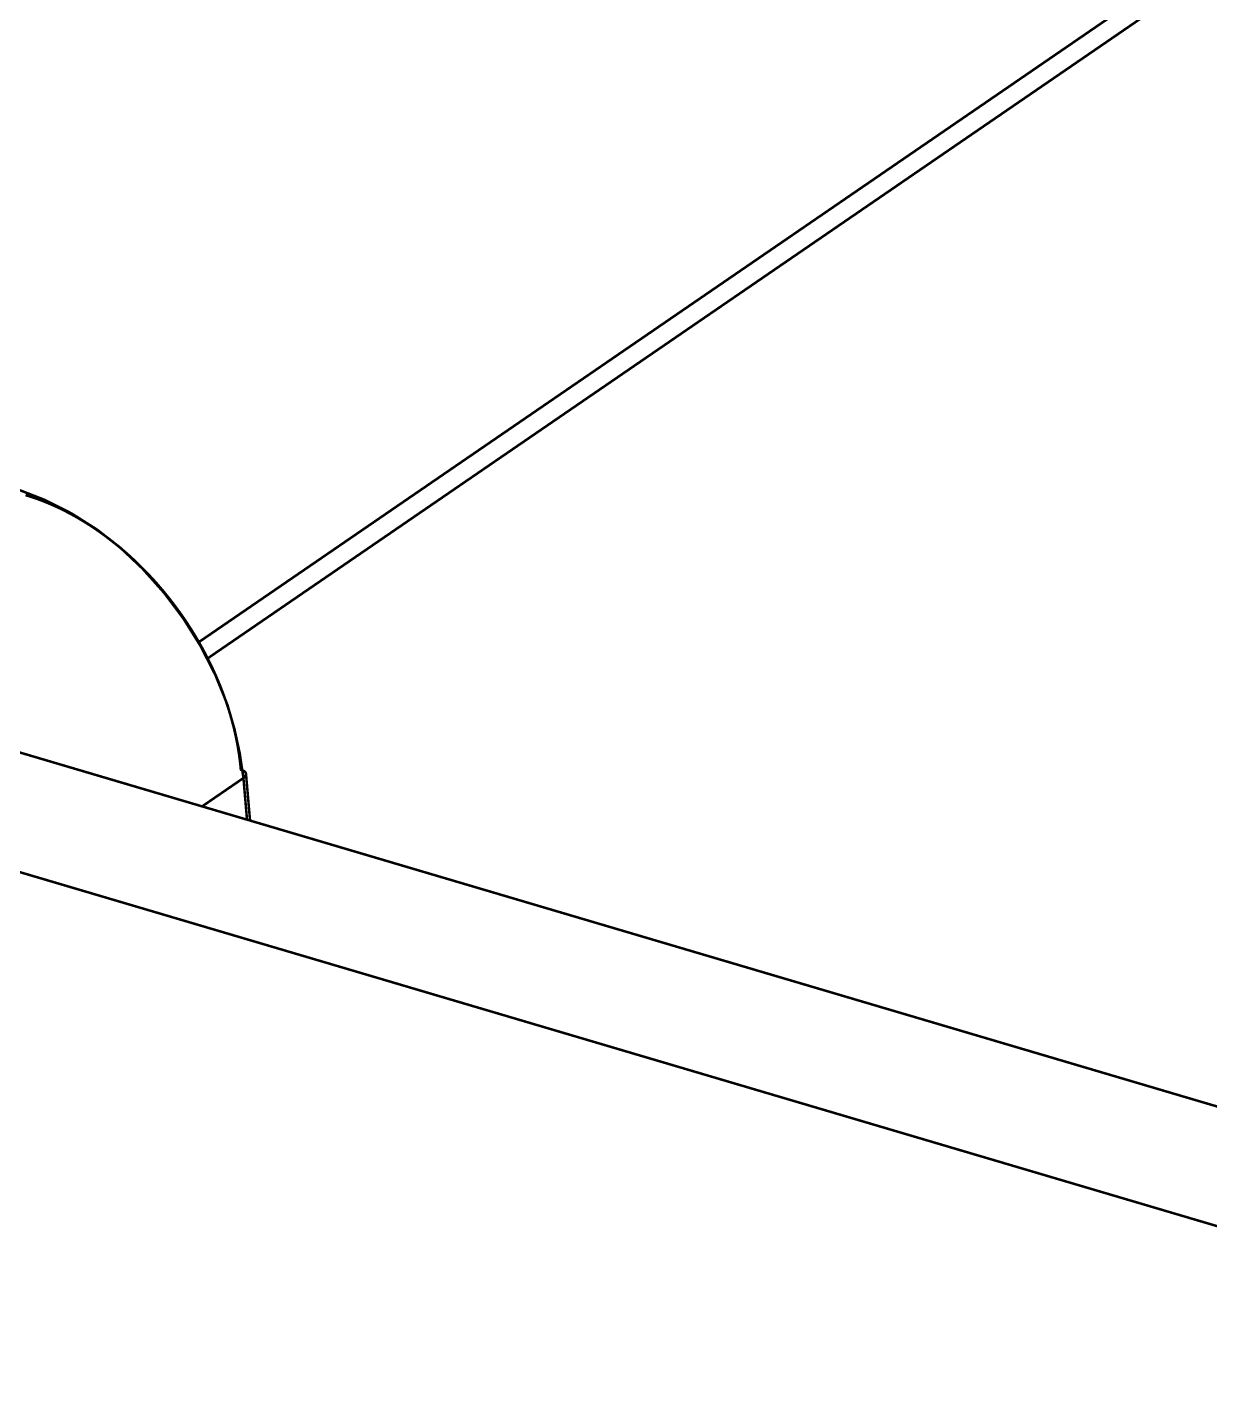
# Model space of a CAD drawing. Header units: inches. Extents: x 0 to 35.2, y -0.7 to 15.9.
# Drawn here: x 30.8073 to 31.0451, y 10.0325 to 10.3053 of the extents above; entities that cross this region are included whole.
import ezdxf

# ---------------------------------------------------------------- set-up
doc = ezdxf.new("R2010")
doc.units = ezdxf.units.IN
doc.header["$MEASUREMENT"] = 0
doc.layers.add('Dimensions', color=6, linetype='Continuous')

msp = doc.modelspace()

# ---------------------------------------------------------------- linework, layer by layer
at = {"layer": 'Dimensions'}
for points in [[(30.84182, 10.18176, 0.0005, 0.0005, 0), (31.16318, 10.40206, 0.0005, 0.0005, 0)], [(30.84359, 10.17849, 0.0005, 0.0005, 0), (31.16387, 10.39805, 0.0005, 0.0005, 0)], [(30.59769, 10.2211, 0.0005, 0.0005, 0), (32.35316, 9.70222, 0.0005, 0.0005, 0)], [(30.54467, 10.21273, 0.0005, 0.0005, 0), (32.35718, 9.67699, 0.0005, 0.0005, 0)], [(30.80526, 10.21251, 0.0005, 0.0005, -0.121638), (30.83049, 10.19652, 0.0005, 0.0005, 0)], [(30.80699, 10.21129, 0.0005, 0.0005, 0), (30.80761, 10.2111, 0.0005, 0.0005, 0)], [(30.80761, 10.2111, 0.0005, 0.0005, 0), (30.80824, 10.2109, 0.0005, 0.0005, 0)], [(30.80824, 10.2109, 0.0005, 0.0005, 0), (30.80886, 10.21069, 0.0005, 0.0005, 0)], [(30.80886, 10.21069, 0.0005, 0.0005, 0), (30.80949, 10.21047, 0.0005, 0.0005, 0)], [(30.80949, 10.21047, 0.0005, 0.0005, 0), (30.81011, 10.21024, 0.0005, 0.0005, 0)], [(30.81011, 10.21024, 0.0005, 0.0005, 0), (30.81074, 10.20999, 0.0005, 0.0005, 0)], [(30.81074, 10.20999, 0.0005, 0.0005, 0), (30.81136, 10.20974, 0.0005, 0.0005, 0)], [(30.81136, 10.20974, 0.0005, 0.0005, 0), (30.81198, 10.20948, 0.0005, 0.0005, 0)], [(30.81198, 10.20948, 0.0005, 0.0005, 0), (30.81261, 10.20921, 0.0005, 0.0005, 0)], [(30.81261, 10.20921, 0.0005, 0.0005, 0), (30.81323, 10.20892, 0.0005, 0.0005, 0)], [(30.81323, 10.20892, 0.0005, 0.0005, 0), (30.81386, 10.20863, 0.0005, 0.0005, 0)], [(30.81386, 10.20863, 0.0005, 0.0005, 0), (30.81448, 10.20833, 0.0005, 0.0005, 0)], [(30.81448, 10.20833, 0.0005, 0.0005, 0), (30.8151, 10.20801, 0.0005, 0.0005, 0)], [(30.8151, 10.20801, 0.0005, 0.0005, 0), (30.81572, 10.20769, 0.0005, 0.0005, 0)], [(30.81572, 10.20769, 0.0005, 0.0005, 0), (30.81634, 10.20736, 0.0005, 0.0005, 0)], [(30.81634, 10.20736, 0.0005, 0.0005, 0), (30.81695, 10.20702, 0.0005, 0.0005, 0)], [(30.81695, 10.20702, 0.0005, 0.0005, 0), (30.81757, 10.20666, 0.0005, 0.0005, 0)], [(30.81757, 10.20666, 0.0005, 0.0005, 0), (30.81818, 10.2063, 0.0005, 0.0005, 0)], [(30.81818, 10.2063, 0.0005, 0.0005, 0), (30.8188, 10.20593, 0.0005, 0.0005, 0)], [(30.8188, 10.20593, 0.0005, 0.0005, 0), (30.81941, 10.20555, 0.0005, 0.0005, 0)], [(30.81941, 10.20555, 0.0005, 0.0005, 0), (30.82001, 10.20516, 0.0005, 0.0005, 0)], [(30.82001, 10.20516, 0.0005, 0.0005, 0), (30.82062, 10.20476, 0.0005, 0.0005, 0)], [(30.82062, 10.20476, 0.0005, 0.0005, 0), (30.82122, 10.20435, 0.0005, 0.0005, 0)], [(30.82122, 10.20435, 0.0005, 0.0005, 0), (30.82182, 10.20394, 0.0005, 0.0005, 0)], [(30.82182, 10.20394, 0.0005, 0.0005, 0), (30.82242, 10.20351, 0.0005, 0.0005, 0)], [(30.82242, 10.20351, 0.0005, 0.0005, 0), (30.82301, 10.20308, 0.0005, 0.0005, 0)], [(30.82301, 10.20308, 0.0005, 0.0005, 0), (30.82361, 10.20263, 0.0005, 0.0005, 0)], [(30.82361, 10.20263, 0.0005, 0.0005, 0), (30.82419, 10.20218, 0.0005, 0.0005, 0)], [(30.82419, 10.20218, 0.0005, 0.0005, 0), (30.82478, 10.20172, 0.0005, 0.0005, 0)], [(30.82478, 10.20172, 0.0005, 0.0005, 0), (30.82536, 10.20125, 0.0005, 0.0005, 0)], [(30.82536, 10.20125, 0.0005, 0.0005, 0), (30.82594, 10.20077, 0.0005, 0.0005, 0)], [(30.82594, 10.20077, 0.0005, 0.0005, 0), (30.82651, 10.20029, 0.0005, 0.0005, 0)], [(30.82651, 10.20029, 0.0005, 0.0005, 0), (30.82708, 10.1998, 0.0005, 0.0005, 0)], [(30.82708, 10.1998, 0.0005, 0.0005, 0), (30.82765, 10.1993, 0.0005, 0.0005, 0)], [(30.82765, 10.1993, 0.0005, 0.0005, 0), (30.82821, 10.19879, 0.0005, 0.0005, 0)], [(30.82821, 10.19879, 0.0005, 0.0005, 0), (30.82877, 10.19827, 0.0005, 0.0005, 0)], [(30.82877, 10.19827, 0.0005, 0.0005, 0), (30.82932, 10.19775, 0.0005, 0.0005, 0)], [(30.82932, 10.19775, 0.0005, 0.0005, 0), (30.82987, 10.19722, 0.0005, 0.0005, 0)], [(30.82987, 10.19722, 0.0005, 0.0005, 0), (30.83041, 10.19668, 0.0005, 0.0005, 0)], [(30.83041, 10.19668, 0.0005, 0.0005, 0), (30.83095, 10.19613, 0.0005, 0.0005, 0)], [(30.83049, 10.19652, 0.0005, 0.0005, -0.107077), (30.84756, 10.16919, 0.0005, 0.0005, 0)], [(30.83095, 10.19613, 0.0005, 0.0005, 0), (30.83149, 10.19558, 0.0005, 0.0005, 0)], [(30.83149, 10.19558, 0.0005, 0.0005, 0), (30.83201, 10.19502, 0.0005, 0.0005, 0)], [(30.83201, 10.19502, 0.0005, 0.0005, 0), (30.83254, 10.19445, 0.0005, 0.0005, 0)], [(30.83254, 10.19445, 0.0005, 0.0005, 0), (30.83306, 10.19388, 0.0005, 0.0005, 0)], [(30.83306, 10.19388, 0.0005, 0.0005, 0), (30.83357, 10.1933, 0.0005, 0.0005, 0)], [(30.83357, 10.1933, 0.0005, 0.0005, 0), (30.83407, 10.19272, 0.0005, 0.0005, 0)], [(30.83407, 10.19272, 0.0005, 0.0005, 0), (30.83458, 10.19212, 0.0005, 0.0005, 0)], [(30.83458, 10.19212, 0.0005, 0.0005, 0), (30.83507, 10.19153, 0.0005, 0.0005, 0)], [(30.83507, 10.19153, 0.0005, 0.0005, 0), (30.83556, 10.19092, 0.0005, 0.0005, 0)], [(30.83556, 10.19092, 0.0005, 0.0005, 0), (30.83604, 10.19031, 0.0005, 0.0005, 0)], [(30.83604, 10.19031, 0.0005, 0.0005, 0), (30.83652, 10.1897, 0.0005, 0.0005, 0)], [(30.83652, 10.1897, 0.0005, 0.0005, 0), (30.83699, 10.18908, 0.0005, 0.0005, 0)], [(30.83699, 10.18908, 0.0005, 0.0005, 0), (30.83745, 10.18845, 0.0005, 0.0005, 0)], [(30.83745, 10.18845, 0.0005, 0.0005, 0), (30.83791, 10.18782, 0.0005, 0.0005, 0)], [(30.83791, 10.18782, 0.0005, 0.0005, 0), (30.83836, 10.18719, 0.0005, 0.0005, 0)], [(30.83836, 10.18719, 0.0005, 0.0005, 0), (30.83881, 10.18655, 0.0005, 0.0005, 0)], [(30.83881, 10.18655, 0.0005, 0.0005, 0), (30.83924, 10.1859, 0.0005, 0.0005, 0)], [(30.83924, 10.1859, 0.0005, 0.0005, 0), (30.83967, 10.18525, 0.0005, 0.0005, 0)], [(30.83967, 10.18525, 0.0005, 0.0005, 0), (30.8401, 10.1846, 0.0005, 0.0005, 0)], [(30.8401, 10.1846, 0.0005, 0.0005, 0), (30.84051, 10.18394, 0.0005, 0.0005, 0)], [(30.84051, 10.18394, 0.0005, 0.0005, 0), (30.84092, 10.18328, 0.0005, 0.0005, 0)], [(30.84092, 10.18328, 0.0005, 0.0005, 0), (30.84132, 10.18262, 0.0005, 0.0005, 0)], [(30.84132, 10.18262, 0.0005, 0.0005, 0), (30.84171, 10.18195, 0.0005, 0.0005, 0)], [(30.84171, 10.18195, 0.0005, 0.0005, 0), (30.8421, 10.18127, 0.0005, 0.0005, 0)], [(30.8421, 10.18127, 0.0005, 0.0005, 0), (30.84248, 10.1806, 0.0005, 0.0005, 0)], [(30.84248, 10.1806, 0.0005, 0.0005, 0), (30.84285, 10.17992, 0.0005, 0.0005, 0)], [(30.84285, 10.17992, 0.0005, 0.0005, 0), (30.84321, 10.17924, 0.0005, 0.0005, 0)], [(30.84321, 10.17924, 0.0005, 0.0005, 0), (30.84356, 10.17855, 0.0005, 0.0005, 0)], [(30.84356, 10.17855, 0.0005, 0.0005, 0), (30.84391, 10.17786, 0.0005, 0.0005, 0)], [(30.84391, 10.17786, 0.0005, 0.0005, 0), (30.84425, 10.17717, 0.0005, 0.0005, 0)], [(30.84425, 10.17717, 0.0005, 0.0005, 0), (30.84458, 10.17648, 0.0005, 0.0005, 0)], [(30.84458, 10.17648, 0.0005, 0.0005, 0), (30.8449, 10.17578, 0.0005, 0.0005, 0)], [(30.8449, 10.17578, 0.0005, 0.0005, 0), (30.84521, 10.17509, 0.0005, 0.0005, 0)], [(30.84521, 10.17509, 0.0005, 0.0005, 0), (30.84552, 10.17439, 0.0005, 0.0005, 0)], [(30.84552, 10.17439, 0.0005, 0.0005, 0), (30.84581, 10.17369, 0.0005, 0.0005, 0)], [(30.84581, 10.17369, 0.0005, 0.0005, 0), (30.8461, 10.17299, 0.0005, 0.0005, 0)], [(30.8461, 10.17299, 0.0005, 0.0005, 0), (30.84638, 10.17228, 0.0005, 0.0005, 0)], [(30.84638, 10.17228, 0.0005, 0.0005, 0), (30.84665, 10.17158, 0.0005, 0.0005, 0)], [(30.84665, 10.17158, 0.0005, 0.0005, 0), (30.84691, 10.17087, 0.0005, 0.0005, 0)], [(30.84691, 10.17087, 0.0005, 0.0005, 0), (30.84716, 10.17017, 0.0005, 0.0005, 0)], [(30.84716, 10.17017, 0.0005, 0.0005, 0), (30.8474, 10.16946, 0.0005, 0.0005, 0)], [(30.8474, 10.16946, 0.0005, 0.0005, 0), (30.84764, 10.16875, 0.0005, 0.0005, 0)], [(30.84756, 10.16919, 0.0005, 0.0005, -0.050697), (30.85078, 10.15444, 0.0005, 0.0005, 0)], [(30.84764, 10.16875, 0.0005, 0.0005, 0), (30.84786, 10.16804, 0.0005, 0.0005, 0)], [(30.84786, 10.16804, 0.0005, 0.0005, 0), (30.84808, 10.16734, 0.0005, 0.0005, 0)], [(30.84808, 10.16734, 0.0005, 0.0005, 0), (30.84828, 10.16663, 0.0005, 0.0005, 0)], [(30.84828, 10.16663, 0.0005, 0.0005, 0), (30.84848, 10.16592, 0.0005, 0.0005, 0)], [(30.84848, 10.16592, 0.0005, 0.0005, 0), (30.84867, 10.16521, 0.0005, 0.0005, 0)], [(30.84867, 10.16521, 0.0005, 0.0005, 0), (30.84885, 10.16451, 0.0005, 0.0005, 0)], [(30.84885, 10.16451, 0.0005, 0.0005, 0), (30.84902, 10.1638, 0.0005, 0.0005, 0)], [(30.84902, 10.1638, 0.0005, 0.0005, 0), (30.84918, 10.1631, 0.0005, 0.0005, 0)], [(30.84918, 10.1631, 0.0005, 0.0005, 0), (30.84933, 10.16239, 0.0005, 0.0005, 0)], [(30.84933, 10.16239, 0.0005, 0.0005, 0), (30.84947, 10.16169, 0.0005, 0.0005, 0)], [(30.84947, 10.16169, 0.0005, 0.0005, 0), (30.8496, 10.16099, 0.0005, 0.0005, 0)], [(30.8496, 10.16099, 0.0005, 0.0005, 0), (30.84972, 10.16029, 0.0005, 0.0005, 0)], [(30.84972, 10.16029, 0.0005, 0.0005, 0), (30.84984, 10.15959, 0.0005, 0.0005, 0)], [(30.84984, 10.15959, 0.0005, 0.0005, 0), (30.84994, 10.15889, 0.0005, 0.0005, 0)], [(30.84994, 10.15889, 0.0005, 0.0005, 0), (30.85003, 10.1582, 0.0005, 0.0005, 0)], [(30.85003, 10.1582, 0.0005, 0.0005, 0), (30.85012, 10.15751, 0.0005, 0.0005, 0)], [(30.85012, 10.15751, 0.0005, 0.0005, 0), (30.85019, 10.15682, 0.0005, 0.0005, 0)], [(30.85019, 10.15682, 0.0005, 0.0005, 0), (30.85025, 10.15613, 0.0005, 0.0005, 0)], [(30.85025, 10.15613, 0.0005, 0.0005, -0.033216), (30.85082, 10.15589, 0.0005, 0.0005, 0)], [(30.8513, 10.1552, 0.0005, 0.0005, -0.217552), (30.85078, 10.15444, 0.0005, 0.0005, 0)], [(30.85082, 10.15589, 0.0005, 0.0005, -0.123426), (30.85119, 10.15557, 0.0005, 0.0005, 0)], [(30.85119, 10.15557, 0.0005, 0.0005, -0.150958), (30.8513, 10.1552, 0.0005, 0.0005, 0)], [(30.8513, 10.15526, 0.0005, 0.0005, 0), (30.85211, 10.1459, 0.0005, 0.0005, 0)], [(30.84248, 10.14875, 0.0005, 0.0005, 0), (30.85078, 10.15444, 0.0005, 0.0005, 0)], [(30.85078, 10.15444, 0.0005, 0.0005, 0), (30.8515, 10.14608, 0.0005, 0.0005, 0)]]:
    msp.add_lwpolyline(points, format="xyseb", dxfattribs=at)
for points in [[(30.80749, 10.2111, 0.00025, 0.00025, 1), (30.80774, 10.2111, 0.00025, 0.00025, 1)], [(30.80749, 10.2111, 0.00025, 0.00025, 1), (30.80774, 10.2111, 0.00025, 0.00025, 1)], [(30.80811, 10.2109, 0.00025, 0.00025, 1), (30.80836, 10.2109, 0.00025, 0.00025, 1)], [(30.80811, 10.2109, 0.00025, 0.00025, 1), (30.80836, 10.2109, 0.00025, 0.00025, 1)], [(30.80874, 10.21069, 0.00025, 0.00025, 1), (30.80899, 10.21069, 0.00025, 0.00025, 1)], [(30.80874, 10.21069, 0.00025, 0.00025, 1), (30.80899, 10.21069, 0.00025, 0.00025, 1)], [(30.80936, 10.21047, 0.00025, 0.00025, 1), (30.80961, 10.21047, 0.00025, 0.00025, 1)], [(30.80936, 10.21047, 0.00025, 0.00025, 1), (30.80961, 10.21047, 0.00025, 0.00025, 1)], [(30.80999, 10.21024, 0.00025, 0.00025, 1), (30.81024, 10.21024, 0.00025, 0.00025, 1)], [(30.80999, 10.21024, 0.00025, 0.00025, 1), (30.81024, 10.21024, 0.00025, 0.00025, 1)], [(30.81061, 10.20999, 0.00025, 0.00025, 1), (30.81086, 10.20999, 0.00025, 0.00025, 1)], [(30.81061, 10.20999, 0.00025, 0.00025, 1), (30.81086, 10.20999, 0.00025, 0.00025, 1)], [(30.81123, 10.20974, 0.00025, 0.00025, 1), (30.81149, 10.20974, 0.00025, 0.00025, 1)], [(30.81123, 10.20974, 0.00025, 0.00025, 1), (30.81149, 10.20974, 0.00025, 0.00025, 1)], [(30.81186, 10.20948, 0.00025, 0.00025, 1), (30.81211, 10.20948, 0.00025, 0.00025, 1)], [(30.81186, 10.20948, 0.00025, 0.00025, 1), (30.81211, 10.20948, 0.00025, 0.00025, 1)], [(30.81248, 10.20921, 0.00025, 0.00025, 1), (30.81273, 10.20921, 0.00025, 0.00025, 1)], [(30.81248, 10.20921, 0.00025, 0.00025, 1), (30.81273, 10.20921, 0.00025, 0.00025, 1)], [(30.81311, 10.20892, 0.00025, 0.00025, 1), (30.81336, 10.20892, 0.00025, 0.00025, 1)], [(30.81311, 10.20892, 0.00025, 0.00025, 1), (30.81336, 10.20892, 0.00025, 0.00025, 1)], [(30.81373, 10.20863, 0.00025, 0.00025, 1), (30.81398, 10.20863, 0.00025, 0.00025, 1)], [(30.81373, 10.20863, 0.00025, 0.00025, 1), (30.81398, 10.20863, 0.00025, 0.00025, 1)], [(30.81435, 10.20833, 0.00025, 0.00025, 1), (30.8146, 10.20833, 0.00025, 0.00025, 1)], [(30.81435, 10.20833, 0.00025, 0.00025, 1), (30.8146, 10.20833, 0.00025, 0.00025, 1)], [(30.81497, 10.20801, 0.00025, 0.00025, 1), (30.81522, 10.20801, 0.00025, 0.00025, 1)], [(30.81497, 10.20801, 0.00025, 0.00025, 1), (30.81522, 10.20801, 0.00025, 0.00025, 1)], [(30.81559, 10.20769, 0.00025, 0.00025, 1), (30.81584, 10.20769, 0.00025, 0.00025, 1)], [(30.81559, 10.20769, 0.00025, 0.00025, 1), (30.81584, 10.20769, 0.00025, 0.00025, 1)], [(30.81621, 10.20736, 0.00025, 0.00025, 1), (30.81646, 10.20736, 0.00025, 0.00025, 1)], [(30.81621, 10.20736, 0.00025, 0.00025, 1), (30.81646, 10.20736, 0.00025, 0.00025, 1)], [(30.81683, 10.20702, 0.00025, 0.00025, 1), (30.81708, 10.20702, 0.00025, 0.00025, 1)], [(30.81683, 10.20702, 0.00025, 0.00025, 1), (30.81708, 10.20702, 0.00025, 0.00025, 1)], [(30.81744, 10.20666, 0.00025, 0.00025, 1), (30.81769, 10.20666, 0.00025, 0.00025, 1)], [(30.81744, 10.20666, 0.00025, 0.00025, 1), (30.81769, 10.20666, 0.00025, 0.00025, 1)], [(30.81806, 10.2063, 0.00025, 0.00025, 1), (30.81831, 10.2063, 0.00025, 0.00025, 1)], [(30.81806, 10.2063, 0.00025, 0.00025, 1), (30.81831, 10.2063, 0.00025, 0.00025, 1)], [(30.81867, 10.20593, 0.00025, 0.00025, 1), (30.81892, 10.20593, 0.00025, 0.00025, 1)], [(30.81867, 10.20593, 0.00025, 0.00025, 1), (30.81892, 10.20593, 0.00025, 0.00025, 1)], [(30.81928, 10.20555, 0.00025, 0.00025, 1), (30.81953, 10.20555, 0.00025, 0.00025, 1)], [(30.81928, 10.20555, 0.00025, 0.00025, 1), (30.81953, 10.20555, 0.00025, 0.00025, 1)], [(30.81989, 10.20516, 0.00025, 0.00025, 1), (30.82014, 10.20516, 0.00025, 0.00025, 1)], [(30.81989, 10.20516, 0.00025, 0.00025, 1), (30.82014, 10.20516, 0.00025, 0.00025, 1)], [(30.82049, 10.20476, 0.00025, 0.00025, 1), (30.82074, 10.20476, 0.00025, 0.00025, 1)], [(30.82049, 10.20476, 0.00025, 0.00025, 1), (30.82074, 10.20476, 0.00025, 0.00025, 1)], [(30.8211, 10.20435, 0.00025, 0.00025, 1), (30.82135, 10.20435, 0.00025, 0.00025, 1)], [(30.8211, 10.20435, 0.00025, 0.00025, 1), (30.82135, 10.20435, 0.00025, 0.00025, 1)], [(30.8217, 10.20394, 0.00025, 0.00025, 1), (30.82195, 10.20394, 0.00025, 0.00025, 1)], [(30.8217, 10.20394, 0.00025, 0.00025, 1), (30.82195, 10.20394, 0.00025, 0.00025, 1)], [(30.82229, 10.20351, 0.00025, 0.00025, 1), (30.82254, 10.20351, 0.00025, 0.00025, 1)], [(30.82229, 10.20351, 0.00025, 0.00025, 1), (30.82254, 10.20351, 0.00025, 0.00025, 1)], [(30.82289, 10.20308, 0.00025, 0.00025, 1), (30.82314, 10.20308, 0.00025, 0.00025, 1)], [(30.82289, 10.20308, 0.00025, 0.00025, 1), (30.82314, 10.20308, 0.00025, 0.00025, 1)], [(30.82348, 10.20263, 0.00025, 0.00025, 1), (30.82373, 10.20263, 0.00025, 0.00025, 1)], [(30.82348, 10.20263, 0.00025, 0.00025, 1), (30.82373, 10.20263, 0.00025, 0.00025, 1)], [(30.82407, 10.20218, 0.00025, 0.00025, 1), (30.82432, 10.20218, 0.00025, 0.00025, 1)], [(30.82407, 10.20218, 0.00025, 0.00025, 1), (30.82432, 10.20218, 0.00025, 0.00025, 1)], [(30.82465, 10.20172, 0.00025, 0.00025, 1), (30.8249, 10.20172, 0.00025, 0.00025, 1)], [(30.82465, 10.20172, 0.00025, 0.00025, 1), (30.8249, 10.20172, 0.00025, 0.00025, 1)], [(30.82524, 10.20125, 0.00025, 0.00025, 1), (30.82549, 10.20125, 0.00025, 0.00025, 1)], [(30.82524, 10.20125, 0.00025, 0.00025, 1), (30.82549, 10.20125, 0.00025, 0.00025, 1)], [(30.82581, 10.20077, 0.00025, 0.00025, 1), (30.82606, 10.20077, 0.00025, 0.00025, 1)], [(30.82581, 10.20077, 0.00025, 0.00025, 1), (30.82606, 10.20077, 0.00025, 0.00025, 1)], [(30.82639, 10.20029, 0.00025, 0.00025, 1), (30.82664, 10.20029, 0.00025, 0.00025, 1)], [(30.82639, 10.20029, 0.00025, 0.00025, 1), (30.82664, 10.20029, 0.00025, 0.00025, 1)], [(30.82696, 10.1998, 0.00025, 0.00025, 1), (30.82721, 10.1998, 0.00025, 0.00025, 1)], [(30.82696, 10.1998, 0.00025, 0.00025, 1), (30.82721, 10.1998, 0.00025, 0.00025, 1)], [(30.82752, 10.1993, 0.00025, 0.00025, 1), (30.82777, 10.1993, 0.00025, 0.00025, 1)], [(30.82752, 10.1993, 0.00025, 0.00025, 1), (30.82777, 10.1993, 0.00025, 0.00025, 1)], [(30.82809, 10.19879, 0.00025, 0.00025, 1), (30.82834, 10.19879, 0.00025, 0.00025, 1)], [(30.82809, 10.19879, 0.00025, 0.00025, 1), (30.82834, 10.19879, 0.00025, 0.00025, 1)], [(30.82864, 10.19827, 0.00025, 0.00025, 1), (30.82889, 10.19827, 0.00025, 0.00025, 1)], [(30.82864, 10.19827, 0.00025, 0.00025, 1), (30.82889, 10.19827, 0.00025, 0.00025, 1)], [(30.8292, 10.19775, 0.00025, 0.00025, 1), (30.82945, 10.19775, 0.00025, 0.00025, 1)], [(30.8292, 10.19775, 0.00025, 0.00025, 1), (30.82945, 10.19775, 0.00025, 0.00025, 1)], [(30.82974, 10.19722, 0.00025, 0.00025, 1), (30.82999, 10.19722, 0.00025, 0.00025, 1)], [(30.82974, 10.19722, 0.00025, 0.00025, 1), (30.82999, 10.19722, 0.00025, 0.00025, 1)], [(30.83029, 10.19668, 0.00025, 0.00025, 1), (30.83054, 10.19668, 0.00025, 0.00025, 1)], [(30.83029, 10.19668, 0.00025, 0.00025, 1), (30.83054, 10.19668, 0.00025, 0.00025, 1)], [(30.83037, 10.19652, 0.00025, 0.00025, 1), (30.83062, 10.19652, 0.00025, 0.00025, 1)], [(30.83037, 10.19652, 0.00025, 0.00025, 1), (30.83062, 10.19652, 0.00025, 0.00025, 1)], [(30.83083, 10.19613, 0.00025, 0.00025, 1), (30.83108, 10.19613, 0.00025, 0.00025, 1)], [(30.83083, 10.19613, 0.00025, 0.00025, 1), (30.83108, 10.19613, 0.00025, 0.00025, 1)], [(30.83136, 10.19558, 0.00025, 0.00025, 1), (30.83161, 10.19558, 0.00025, 0.00025, 1)], [(30.83136, 10.19558, 0.00025, 0.00025, 1), (30.83161, 10.19558, 0.00025, 0.00025, 1)], [(30.83189, 10.19502, 0.00025, 0.00025, 1), (30.83214, 10.19502, 0.00025, 0.00025, 1)], [(30.83189, 10.19502, 0.00025, 0.00025, 1), (30.83214, 10.19502, 0.00025, 0.00025, 1)], [(30.83241, 10.19445, 0.00025, 0.00025, 1), (30.83266, 10.19445, 0.00025, 0.00025, 1)], [(30.83241, 10.19445, 0.00025, 0.00025, 1), (30.83266, 10.19445, 0.00025, 0.00025, 1)], [(30.83293, 10.19388, 0.00025, 0.00025, 1), (30.83318, 10.19388, 0.00025, 0.00025, 1)], [(30.83293, 10.19388, 0.00025, 0.00025, 1), (30.83318, 10.19388, 0.00025, 0.00025, 1)], [(30.83344, 10.1933, 0.00025, 0.00025, 1), (30.83369, 10.1933, 0.00025, 0.00025, 1)], [(30.83344, 10.1933, 0.00025, 0.00025, 1), (30.83369, 10.1933, 0.00025, 0.00025, 1)], [(30.83395, 10.19272, 0.00025, 0.00025, 1), (30.8342, 10.19272, 0.00025, 0.00025, 1)], [(30.83395, 10.19272, 0.00025, 0.00025, 1), (30.8342, 10.19272, 0.00025, 0.00025, 1)], [(30.83445, 10.19212, 0.00025, 0.00025, 1), (30.8347, 10.19212, 0.00025, 0.00025, 1)], [(30.83445, 10.19212, 0.00025, 0.00025, 1), (30.8347, 10.19212, 0.00025, 0.00025, 1)], [(30.83495, 10.19153, 0.00025, 0.00025, 1), (30.8352, 10.19153, 0.00025, 0.00025, 1)], [(30.83495, 10.19153, 0.00025, 0.00025, 1), (30.8352, 10.19153, 0.00025, 0.00025, 1)], [(30.83544, 10.19092, 0.00025, 0.00025, 1), (30.83569, 10.19092, 0.00025, 0.00025, 1)], [(30.83544, 10.19092, 0.00025, 0.00025, 1), (30.83569, 10.19092, 0.00025, 0.00025, 1)], [(30.83592, 10.19031, 0.00025, 0.00025, 1), (30.83617, 10.19031, 0.00025, 0.00025, 1)], [(30.83592, 10.19031, 0.00025, 0.00025, 1), (30.83617, 10.19031, 0.00025, 0.00025, 1)], [(30.8364, 10.1897, 0.00025, 0.00025, 1), (30.83665, 10.1897, 0.00025, 0.00025, 1)], [(30.8364, 10.1897, 0.00025, 0.00025, 1), (30.83665, 10.1897, 0.00025, 0.00025, 1)], [(30.83687, 10.18908, 0.00025, 0.00025, 1), (30.83712, 10.18908, 0.00025, 0.00025, 1)], [(30.83687, 10.18908, 0.00025, 0.00025, 1), (30.83712, 10.18908, 0.00025, 0.00025, 1)], [(30.83733, 10.18845, 0.00025, 0.00025, 1), (30.83758, 10.18845, 0.00025, 0.00025, 1)], [(30.83733, 10.18845, 0.00025, 0.00025, 1), (30.83758, 10.18845, 0.00025, 0.00025, 1)], [(30.83779, 10.18782, 0.00025, 0.00025, 1), (30.83804, 10.18782, 0.00025, 0.00025, 1)], [(30.83779, 10.18782, 0.00025, 0.00025, 1), (30.83804, 10.18782, 0.00025, 0.00025, 1)], [(30.83824, 10.18719, 0.00025, 0.00025, 1), (30.83849, 10.18719, 0.00025, 0.00025, 1)], [(30.83824, 10.18719, 0.00025, 0.00025, 1), (30.83849, 10.18719, 0.00025, 0.00025, 1)], [(30.83868, 10.18655, 0.00025, 0.00025, 1), (30.83893, 10.18655, 0.00025, 0.00025, 1)], [(30.83868, 10.18655, 0.00025, 0.00025, 1), (30.83893, 10.18655, 0.00025, 0.00025, 1)], [(30.83912, 10.1859, 0.00025, 0.00025, 1), (30.83937, 10.1859, 0.00025, 0.00025, 1)], [(30.83912, 10.1859, 0.00025, 0.00025, 1), (30.83937, 10.1859, 0.00025, 0.00025, 1)], [(30.83955, 10.18525, 0.00025, 0.00025, 1), (30.8398, 10.18525, 0.00025, 0.00025, 1)], [(30.83955, 10.18525, 0.00025, 0.00025, 1), (30.8398, 10.18525, 0.00025, 0.00025, 1)], [(30.83997, 10.1846, 0.00025, 0.00025, 1), (30.84022, 10.1846, 0.00025, 0.00025, 1)], [(30.83997, 10.1846, 0.00025, 0.00025, 1), (30.84022, 10.1846, 0.00025, 0.00025, 1)], [(30.84039, 10.18394, 0.00025, 0.00025, 1), (30.84064, 10.18394, 0.00025, 0.00025, 1)], [(30.84039, 10.18394, 0.00025, 0.00025, 1), (30.84064, 10.18394, 0.00025, 0.00025, 1)], [(30.84079, 10.18328, 0.00025, 0.00025, 1), (30.84105, 10.18328, 0.00025, 0.00025, 1)], [(30.84079, 10.18328, 0.00025, 0.00025, 1), (30.84105, 10.18328, 0.00025, 0.00025, 1)], [(30.8412, 10.18262, 0.00025, 0.00025, 1), (30.84145, 10.18262, 0.00025, 0.00025, 1)], [(30.8412, 10.18262, 0.00025, 0.00025, 1), (30.84145, 10.18262, 0.00025, 0.00025, 1)], [(30.84159, 10.18195, 0.00025, 0.00025, 1), (30.84184, 10.18195, 0.00025, 0.00025, 1)], [(30.84159, 10.18195, 0.00025, 0.00025, 1), (30.84184, 10.18195, 0.00025, 0.00025, 1)], [(30.8417, 10.18176, 0.00025, 0.00025, 1), (30.84195, 10.18176, 0.00025, 0.00025, 1)], [(30.84197, 10.18127, 0.00025, 0.00025, 1), (30.84222, 10.18127, 0.00025, 0.00025, 1)], [(30.84197, 10.18127, 0.00025, 0.00025, 1), (30.84222, 10.18127, 0.00025, 0.00025, 1)], [(30.84235, 10.1806, 0.00025, 0.00025, 1), (30.8426, 10.1806, 0.00025, 0.00025, 1)], [(30.84235, 10.1806, 0.00025, 0.00025, 1), (30.8426, 10.1806, 0.00025, 0.00025, 1)], [(30.84272, 10.17992, 0.00025, 0.00025, 1), (30.84297, 10.17992, 0.00025, 0.00025, 1)], [(30.84272, 10.17992, 0.00025, 0.00025, 1), (30.84297, 10.17992, 0.00025, 0.00025, 1)], [(30.84308, 10.17924, 0.00025, 0.00025, 1), (30.84333, 10.17924, 0.00025, 0.00025, 1)], [(30.84308, 10.17924, 0.00025, 0.00025, 1), (30.84333, 10.17924, 0.00025, 0.00025, 1)], [(30.84344, 10.17855, 0.00025, 0.00025, 1), (30.84369, 10.17855, 0.00025, 0.00025, 1)], [(30.84344, 10.17855, 0.00025, 0.00025, 1), (30.84369, 10.17855, 0.00025, 0.00025, 1)], [(30.84347, 10.17849, 0.00025, 0.00025, 1), (30.84372, 10.17849, 0.00025, 0.00025, 1)], [(30.84378, 10.17786, 0.00025, 0.00025, 1), (30.84403, 10.17786, 0.00025, 0.00025, 1)], [(30.84378, 10.17786, 0.00025, 0.00025, 1), (30.84403, 10.17786, 0.00025, 0.00025, 1)], [(30.84412, 10.17717, 0.00025, 0.00025, 1), (30.84437, 10.17717, 0.00025, 0.00025, 1)], [(30.84412, 10.17717, 0.00025, 0.00025, 1), (30.84437, 10.17717, 0.00025, 0.00025, 1)], [(30.84445, 10.17648, 0.00025, 0.00025, 1), (30.8447, 10.17648, 0.00025, 0.00025, 1)], [(30.84445, 10.17648, 0.00025, 0.00025, 1), (30.8447, 10.17648, 0.00025, 0.00025, 1)], [(30.84477, 10.17578, 0.00025, 0.00025, 1), (30.84502, 10.17578, 0.00025, 0.00025, 1)], [(30.84477, 10.17578, 0.00025, 0.00025, 1), (30.84502, 10.17578, 0.00025, 0.00025, 1)], [(30.84509, 10.17509, 0.00025, 0.00025, 1), (30.84534, 10.17509, 0.00025, 0.00025, 1)], [(30.84509, 10.17509, 0.00025, 0.00025, 1), (30.84534, 10.17509, 0.00025, 0.00025, 1)], [(30.84539, 10.17439, 0.00025, 0.00025, 1), (30.84564, 10.17439, 0.00025, 0.00025, 1)], [(30.84539, 10.17439, 0.00025, 0.00025, 1), (30.84564, 10.17439, 0.00025, 0.00025, 1)], [(30.84569, 10.17369, 0.00025, 0.00025, 1), (30.84594, 10.17369, 0.00025, 0.00025, 1)], [(30.84569, 10.17369, 0.00025, 0.00025, 1), (30.84594, 10.17369, 0.00025, 0.00025, 1)], [(30.84597, 10.17299, 0.00025, 0.00025, 1), (30.84622, 10.17299, 0.00025, 0.00025, 1)], [(30.84597, 10.17299, 0.00025, 0.00025, 1), (30.84622, 10.17299, 0.00025, 0.00025, 1)], [(30.84625, 10.17228, 0.00025, 0.00025, 1), (30.8465, 10.17228, 0.00025, 0.00025, 1)], [(30.84625, 10.17228, 0.00025, 0.00025, 1), (30.8465, 10.17228, 0.00025, 0.00025, 1)], [(30.84652, 10.17158, 0.00025, 0.00025, 1), (30.84677, 10.17158, 0.00025, 0.00025, 1)], [(30.84652, 10.17158, 0.00025, 0.00025, 1), (30.84677, 10.17158, 0.00025, 0.00025, 1)], [(30.84678, 10.17087, 0.00025, 0.00025, 1), (30.84703, 10.17087, 0.00025, 0.00025, 1)], [(30.84678, 10.17087, 0.00025, 0.00025, 1), (30.84703, 10.17087, 0.00025, 0.00025, 1)], [(30.84704, 10.17017, 0.00025, 0.00025, 1), (30.84729, 10.17017, 0.00025, 0.00025, 1)], [(30.84704, 10.17017, 0.00025, 0.00025, 1), (30.84729, 10.17017, 0.00025, 0.00025, 1)], [(30.84728, 10.16946, 0.00025, 0.00025, 1), (30.84753, 10.16946, 0.00025, 0.00025, 1)], [(30.84728, 10.16946, 0.00025, 0.00025, 1), (30.84753, 10.16946, 0.00025, 0.00025, 1)], [(30.84744, 10.16919, 0.00025, 0.00025, 1), (30.84769, 10.16919, 0.00025, 0.00025, 1)], [(30.84744, 10.16919, 0.00025, 0.00025, 1), (30.84769, 10.16919, 0.00025, 0.00025, 1)], [(30.84751, 10.16875, 0.00025, 0.00025, 1), (30.84776, 10.16875, 0.00025, 0.00025, 1)], [(30.84751, 10.16875, 0.00025, 0.00025, 1), (30.84776, 10.16875, 0.00025, 0.00025, 1)], [(30.84774, 10.16804, 0.00025, 0.00025, 1), (30.84799, 10.16804, 0.00025, 0.00025, 1)], [(30.84774, 10.16804, 0.00025, 0.00025, 1), (30.84799, 10.16804, 0.00025, 0.00025, 1)], [(30.84795, 10.16734, 0.00025, 0.00025, 1), (30.8482, 10.16734, 0.00025, 0.00025, 1)], [(30.84795, 10.16734, 0.00025, 0.00025, 1), (30.8482, 10.16734, 0.00025, 0.00025, 1)], [(30.84816, 10.16663, 0.00025, 0.00025, 1), (30.84841, 10.16663, 0.00025, 0.00025, 1)], [(30.84816, 10.16663, 0.00025, 0.00025, 1), (30.84841, 10.16663, 0.00025, 0.00025, 1)], [(30.84836, 10.16592, 0.00025, 0.00025, 1), (30.84861, 10.16592, 0.00025, 0.00025, 1)], [(30.84836, 10.16592, 0.00025, 0.00025, 1), (30.84861, 10.16592, 0.00025, 0.00025, 1)], [(30.84855, 10.16521, 0.00025, 0.00025, 1), (30.8488, 10.16521, 0.00025, 0.00025, 1)], [(30.84855, 10.16521, 0.00025, 0.00025, 1), (30.8488, 10.16521, 0.00025, 0.00025, 1)], [(30.84872, 10.16451, 0.00025, 0.00025, 1), (30.84897, 10.16451, 0.00025, 0.00025, 1)], [(30.84872, 10.16451, 0.00025, 0.00025, 1), (30.84897, 10.16451, 0.00025, 0.00025, 1)], [(30.84889, 10.1638, 0.00025, 0.00025, 1), (30.84914, 10.1638, 0.00025, 0.00025, 1)], [(30.84889, 10.1638, 0.00025, 0.00025, 1), (30.84914, 10.1638, 0.00025, 0.00025, 1)], [(30.84905, 10.1631, 0.00025, 0.00025, 1), (30.8493, 10.1631, 0.00025, 0.00025, 1)], [(30.84905, 10.1631, 0.00025, 0.00025, 1), (30.8493, 10.1631, 0.00025, 0.00025, 1)], [(30.8492, 10.16239, 0.00025, 0.00025, 1), (30.84945, 10.16239, 0.00025, 0.00025, 1)], [(30.8492, 10.16239, 0.00025, 0.00025, 1), (30.84945, 10.16239, 0.00025, 0.00025, 1)], [(30.84934, 10.16169, 0.00025, 0.00025, 1), (30.8496, 10.16169, 0.00025, 0.00025, 1)], [(30.84934, 10.16169, 0.00025, 0.00025, 1), (30.8496, 10.16169, 0.00025, 0.00025, 1)], [(30.84948, 10.16099, 0.00025, 0.00025, 1), (30.84973, 10.16099, 0.00025, 0.00025, 1)], [(30.84948, 10.16099, 0.00025, 0.00025, 1), (30.84973, 10.16099, 0.00025, 0.00025, 1)], [(30.8496, 10.16029, 0.00025, 0.00025, 1), (30.84985, 10.16029, 0.00025, 0.00025, 1)], [(30.8496, 10.16029, 0.00025, 0.00025, 1), (30.84985, 10.16029, 0.00025, 0.00025, 1)], [(30.84971, 10.15959, 0.00025, 0.00025, 1), (30.84996, 10.15959, 0.00025, 0.00025, 1)], [(30.84971, 10.15959, 0.00025, 0.00025, 1), (30.84996, 10.15959, 0.00025, 0.00025, 1)], [(30.84981, 10.15889, 0.00025, 0.00025, 1), (30.85006, 10.15889, 0.00025, 0.00025, 1)], [(30.84981, 10.15889, 0.00025, 0.00025, 1), (30.85006, 10.15889, 0.00025, 0.00025, 1)], [(30.84991, 10.1582, 0.00025, 0.00025, 1), (30.85016, 10.1582, 0.00025, 0.00025, 1)], [(30.84991, 10.1582, 0.00025, 0.00025, 1), (30.85016, 10.1582, 0.00025, 0.00025, 1)], [(30.84999, 10.15751, 0.00025, 0.00025, 1), (30.85024, 10.15751, 0.00025, 0.00025, 1)], [(30.84999, 10.15751, 0.00025, 0.00025, 1), (30.85024, 10.15751, 0.00025, 0.00025, 1)], [(30.85006, 10.15682, 0.00025, 0.00025, 1), (30.85031, 10.15682, 0.00025, 0.00025, 1)], [(30.85006, 10.15682, 0.00025, 0.00025, 1), (30.85031, 10.15682, 0.00025, 0.00025, 1)], [(30.85013, 10.15613, 0.00025, 0.00025, 1), (30.85038, 10.15613, 0.00025, 0.00025, 1)], [(30.85013, 10.15613, 0.00025, 0.00025, 1), (30.85038, 10.15613, 0.00025, 0.00025, 1)], [(30.85069, 10.15589, 0.00025, 0.00025, 1), (30.85094, 10.15589, 0.00025, 0.00025, 1)], [(30.85069, 10.15589, 0.00025, 0.00025, 1), (30.85094, 10.15589, 0.00025, 0.00025, 1)], [(30.85106, 10.15557, 0.00025, 0.00025, 1), (30.85131, 10.15557, 0.00025, 0.00025, 1)], [(30.85106, 10.15557, 0.00025, 0.00025, 1), (30.85131, 10.15557, 0.00025, 0.00025, 1)], [(30.85118, 10.15526, 0.00025, 0.00025, 1), (30.85143, 10.15526, 0.00025, 0.00025, 1)], [(30.85118, 10.1552, 0.00025, 0.00025, 1), (30.85143, 10.1552, 0.00025, 0.00025, 1)], [(30.85118, 10.1552, 0.00025, 0.00025, 1), (30.85143, 10.1552, 0.00025, 0.00025, 1)], [(30.85066, 10.15444, 0.00025, 0.00025, 1), (30.85091, 10.15444, 0.00025, 0.00025, 1)], [(30.85066, 10.15444, 0.00025, 0.00025, 1), (30.85091, 10.15444, 0.00025, 0.00025, 1)], [(30.85066, 10.15444, 0.00025, 0.00025, 1), (30.85091, 10.15444, 0.00025, 0.00025, 1)], [(30.85066, 10.15444, 0.00025, 0.00025, 1), (30.85091, 10.15444, 0.00025, 0.00025, 1)], [(30.84235, 10.14875, 0.00025, 0.00025, 1), (30.8426, 10.14875, 0.00025, 0.00025, 1)], [(30.85138, 10.14608, 0.00025, 0.00025, 1), (30.85163, 10.14608, 0.00025, 0.00025, 1)], [(30.85199, 10.1459, 0.00025, 0.00025, 1), (30.85224, 10.1459, 0.00025, 0.00025, 1)]]:
    msp.add_lwpolyline(points, format="xyseb", close=True, dxfattribs=at)

doc.saveas('drawing.dxf')
